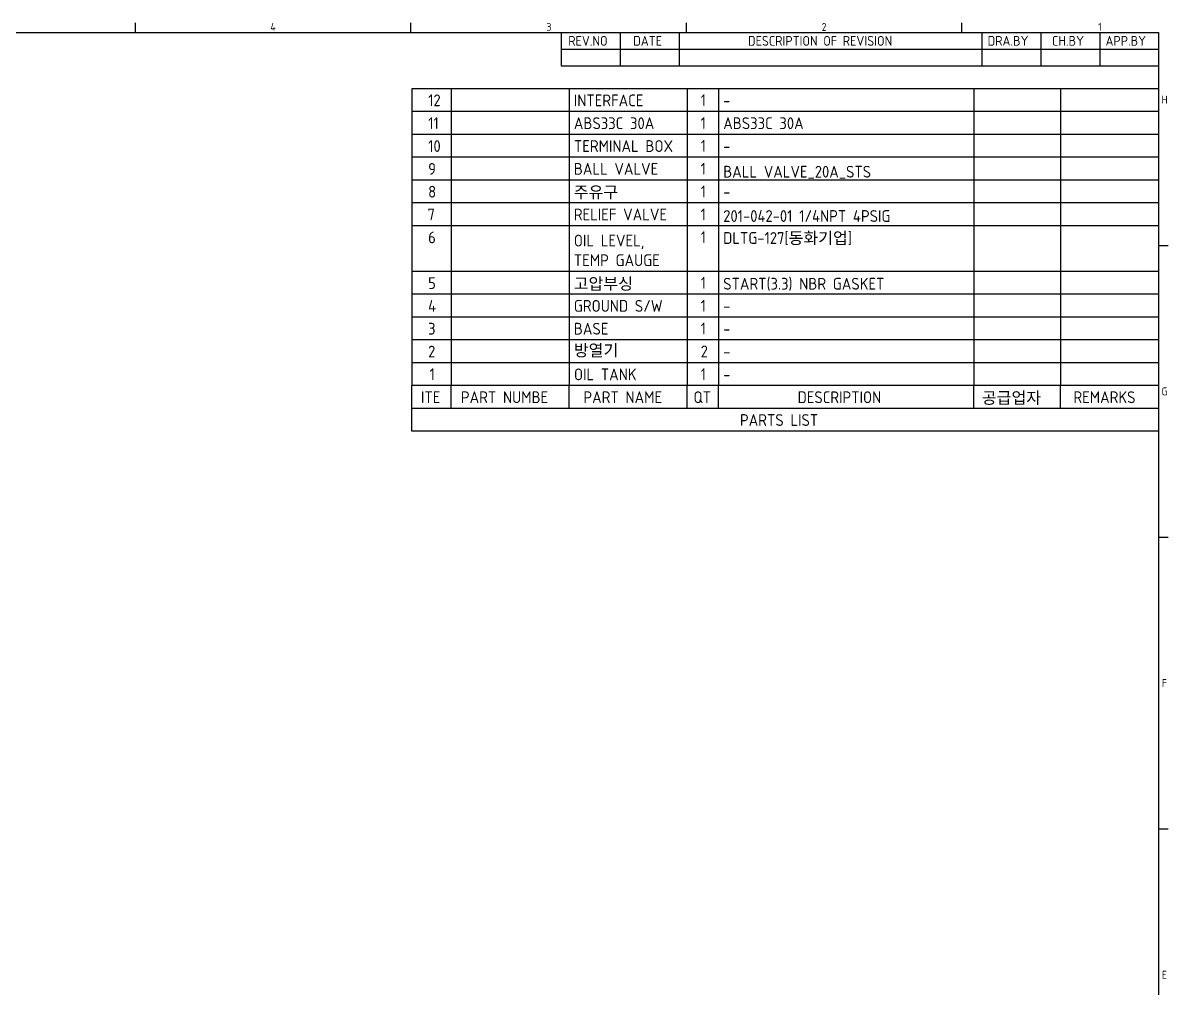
# Model space of a CAD drawing. Header units: millimetres. Extents: x 9486 to 14955, y -8999 to 1872.
# Drawn here: x 12146 to 13603, y -7346 to -6117 of the extents above; entities that cross this region are included whole.
import ezdxf

# ---------------------------------------------------------------- set-up
doc = ezdxf.new("R2010")
doc.units = ezdxf.units.MM
doc.layers.add('경계(ISO)', color=7, linetype='Continuous', lineweight=25)
doc.layers.add('기호(ISO)', color=5, linetype='Continuous', lineweight=25)
doc.styles.add('ISO ProportionalPSTEK', font='isocp.shx')
doc.styles.add('문자 텍스트_M2B', font='isocp.shx')
doc.styles.add('문자 텍스트_PSTEK_POSCO', font='isocp.shx')

# ---------------------------------------------------------------- blocks, each defined once
blk = doc.blocks.new('경계 Default Border')
at = {"layer": '경계(ISO)'}
for p, q in [((560.67, 574), (560.67, 576.4)), ((630.75, 574), (630.75, 576.4)), ((700.83, 574), (700.83, 576.4)), ((770.92, 574), (770.92, 576.4)), ((821, 519.75), (823.4, 519.75)), ((821, 445.5), (823.4, 445.5)), ((821, 371.25), (823.4, 371.25))]:
    blk.add_line(p, q, dxfattribs=at)
at = {"layer": '경계(ISO)', "flags": 128}
blk.add_lwpolyline([(20, 20), (20, 574), (821, 574), (821, 20), (20, 20)], dxfattribs=at)
at = {"layer": '경계(ISO)', "color": 2, "char_height": 2, "attachment_point": 7, "style": '문자 텍스트_PSTEK_POSCO'}
for s, insert in [('4', (595.02, 574.4)), ('3', (665.24, 574.38)), ('2', (735.29, 574.38)), ('1', (805.62, 574.4)), ('H', (821.72, 555.87)), ('G', (821.72, 481.61)), ('F', (821.83, 407.37)), ('E', (821.83, 333.11))]:
    blk.add_mtext(s, dxfattribs=dict(at, insert=insert))
blk = doc.blocks.new('리비전 내역')
at = {"layer": '기호(ISO)'}
for p, q in [((669, 574), (821, 574)), ((669, 574), (669, 569.72)), ((684, 574), (684, 569.72)), ((699, 574), (699, 569.72)), ((776, 574), (776, 569.72)), ((791, 574), (791, 569.72)), ((806, 574), (806, 569.72)), ((821, 574), (821, 569.72)), ((669, 569.72), (821, 569.72)), ((669, 569.72), (669, 565.44)), ((684, 569.72), (684, 565.44)), ((699, 569.72), (699, 565.44)), ((776, 569.72), (776, 565.44)), ((791, 569.72), (791, 565.44)), ((806, 569.72), (806, 565.44)), ((821, 569.72), (821, 565.44)), ((669, 565.44), (821, 565.44))]:
    blk.add_line(p, q, dxfattribs=at)
at = {"layer": '기호(ISO)', "color": 2, "char_height": 2.5, "attachment_point": 7, "style": 'ISO ProportionalPSTEK'}
for s, insert in [('REV.NO', (670.79, 570.58)), ('DATE', (687.31, 570.58)), ('DESCRIPTION OF REVISION', (716.51, 570.58)), ('DRA.BY', (777.48, 570.58)), ('CH.BY', (793.86, 570.58)), ('APP.BY', (807.48, 570.58))]:
    blk.add_mtext(s, dxfattribs=dict(at, insert=insert))

msp = doc.modelspace()

# ---------------------------------------------------------------- linework, layer by layer
at = {"layer": '기호(ISO)'}
for p, q in [((13591.075, -6200.98), (12641.075, -6200.98)), ((12641.075, -6200.98), (12641.075, -6578.755)), ((12691.075, -6200.98), (12691.075, -6578.755)), ((12841.075, -6200.98), (12841.075, -6578.755)), ((12991.075, -6200.98), (12991.075, -6578.755)), ((13031.075, -6200.98), (13031.075, -6578.755)), ((13356.075, -6200.98), (13356.075, -6578.755)), ((13466.075, -6200.98), (13466.075, -6578.755)), ((13591.075, -6200.98), (13591.075, -6636.874)), ((13591.075, -6230.04), (12641.075, -6230.04)), ((13591.075, -6259.099), (12641.075, -6259.099)), ((13591.075, -6288.159), (12641.075, -6288.159)), ((13591.075, -6317.218), (12641.075, -6317.218)), ((13591.075, -6346.278), (12641.075, -6346.278)), ((13591.075, -6375.338), (12641.075, -6375.338)), ((13591.075, -6433.457), (12641.075, -6433.457)), ((13591.075, -6462.516), (12641.075, -6462.516)), ((13591.075, -6491.576), (12641.075, -6491.576)), ((13591.075, -6520.635), (12641.075, -6520.635)), ((13591.075, -6549.695), (12641.075, -6549.695)), ((13591.075, -6578.755), (12641.075, -6578.755)), ((12641.075, -6607.814), (12641.075, -6578.755)), ((12691.075, -6607.814), (12691.075, -6578.755)), ((12841.075, -6607.814), (12841.075, -6578.755)), ((12991.075, -6607.814), (12991.075, -6578.755)), ((13031.075, -6607.814), (13031.075, -6578.755)), ((13356.075, -6607.814), (13356.075, -6578.755)), ((13466.075, -6607.814), (13466.075, -6578.755)), ((12641.075, -6636.874), (12641.075, -6607.814)), ((13591.075, -6607.814), (12641.075, -6607.814)), ((13591.075, -6636.874), (12641.075, -6636.874))]:
    msp.add_line(p, q, dxfattribs=at)

# ---------------------------------------------------------------- block references
at = {"xscale": 5, "yscale": 5, "zscale": 5}
msp.add_blockref('경계 Default Border', (9486.075, -8999.12), dxfattribs=at)
at = {"layer": '기호(ISO)', "xscale": 5, "yscale": 5, "zscale": 5}
msp.add_blockref('리비전 내역', (9486.075, -8999.12), dxfattribs=at)

# ---------------------------------------------------------------- texts
at = {"layer": '기호(ISO)', "color": 2, "char_height": 15, "attachment_point": 7}
for s, insert, style in [('12', (12661.797, -6223.135), '문자 텍스트_PSTEK_POSCO'), ('INTERFACE', (12847.135, -6223.242), '문자 텍스트_PSTEK_POSCO'), ('1', (13008.505, -6223.01), '문자 텍스트_PSTEK_POSCO'), ('-', (13037.135, -6223.242), '문자 텍스트_PSTEK_POSCO'), ('11', (12661.797, -6252.194), '문자 텍스트_PSTEK_POSCO'), ('ABS33C 30A', (12847.147, -6252.302), '문자 텍스트_PSTEK_POSCO'), ('1', (13008.505, -6252.069), '문자 텍스트_PSTEK_POSCO'), ('ABS33C 30A', (13037.147, -6252.302), '문자 텍스트_PSTEK_POSCO'), ('10', (12661.797, -6281.361), '문자 텍스트_PSTEK_POSCO'), ('TERMINAL BOX ', (12847.255, -6281.361), '문자 텍스트_PSTEK_POSCO'), ('1', (13008.505, -6281.129), '문자 텍스트_PSTEK_POSCO'), ('-', (13037.135, -6281.361), '문자 텍스트_PSTEK_POSCO'), ('9', (12661.797, -6310.421), '문자 텍스트_PSTEK_POSCO'), ('BALL VALVE ', (12847.135, -6310.421), '문자 텍스트_PSTEK_POSCO'), ('1', (13008.505, -6310.189), '문자 텍스트_PSTEK_POSCO'), ('BALL VALVE_20A_STS', (13037.135, -6315.427), '문자 텍스트_PSTEK_POSCO'), ('8', (12661.797, -6339.481), '문자 텍스트_PSTEK_POSCO'), ('주유구', (12847.003, -6341.635), '문자 텍스트_PSTEK_POSCO'), ('1', (13008.505, -6339.248), '문자 텍스트_PSTEK_POSCO'), ('-', (13037.135, -6339.481), '문자 텍스트_PSTEK_POSCO'), ('7', (12660.942, -6368.335), '문자 텍스트_PSTEK_POSCO'), ('RELIEF VALVE', (12847.135, -6368.54), '문자 텍스트_PSTEK_POSCO'), ('1', (13008.505, -6368.308), '문자 텍스트_PSTEK_POSCO'), ('201-042-01 1/4NPT 4PSIG', (13037.135, -6370.388), '문자 텍스트_PSTEK_POSCO'), ('6', (12661.797, -6397.6), '문자 텍스트_PSTEK_POSCO'), ('OIL LEVEL,\\PTEMP GAUGE', (12847.135, -6426.659), '문자 텍스트_M2B'), ('1', (13008.505, -6397.367), '문자 텍스트_PSTEK_POSCO'), ('DLTG-127[{\\fGulim|b0|i0|c129|p50;동화기업}]', (13037.135, -6399.951), '문자 텍스트_PSTEK_POSCO'), ('5', (12661.797, -6455.719), '문자 텍스트_PSTEK_POSCO'), ('고압부싱', (12846.991, -6458.07), '문자 텍스트_M2B'), ('1', (13008.505, -6455.487), '문자 텍스트_PSTEK_POSCO'), ('START(3.3) NBR GASKET', (13037.135, -6458.07), '문자 텍스트_PSTEK_POSCO'), ('4', (12661.713, -6484.779), '문자 텍스트_PSTEK_POSCO'), ('GROUND S/W', (12847.135, -6484.779), '문자 텍스트_PSTEK_POSCO'), ('1', (13008.505, -6484.546), '문자 텍스트_PSTEK_POSCO'), ('-', (13037.135, -6484.779), '문자 텍스트_PSTEK_POSCO'), ('3', (12661.713, -6513.838), '문자 텍스트_PSTEK_POSCO'), ('BASE', (12847.135, -6513.838), '문자 텍스트_M2B'), ('1', (13008.505, -6513.606), '문자 텍스트_PSTEK_POSCO'), ('-', (13037.135, -6513.838), '문자 텍스트_PSTEK_POSCO'), ('{\\fGulim|b0|i0|c129|p50;방열기}', (12847.135, -6542.898), '문자 텍스트_M2B'), ('2', (12661.713, -6542.898), '문자 텍스트_PSTEK_POSCO'), ('2', (13008.505, -6542.665), '문자 텍스트_PSTEK_POSCO'), ('-', (13037.135, -6542.898), '문자 텍스트_PSTEK_POSCO'), ('1', (12663.505, -6571.725), '문자 텍스트_PSTEK_POSCO'), ('OIL TANK', (12847.255, -6571.957), '문자 텍스트_PSTEK_POSCO'), ('1', (13008.505, -6571.725), '문자 텍스트_PSTEK_POSCO'), ('-', (13037.135, -6571.957), '문자 텍스트_PSTEK_POSCO'), ('ITE', (12652.635, -6601.017), '문자 텍스트_PSTEK_POSCO'), ('PART NUMBE', (12703.451, -6601.017), '문자 텍스트_PSTEK_POSCO'), ('PART NAME', (12859.288, -6601.017), '문자 텍스트_PSTEK_POSCO'), ('QT', (12999.297, -6601.017), '문자 텍스트_PSTEK_POSCO'), ('DESCRIPTION', (13131.791, -6601.017), '문자 텍스트_PSTEK_POSCO'), ('공급업자', (13366.197, -6603.368), '문자 텍스트_PSTEK_POSCO'), ('REMARKS', (13482.623, -6601.017), '문자 텍스트_PSTEK_POSCO'), ('PARTS LIST', (13058.457, -6630.076), '문자 텍스트_PSTEK_POSCO')]:
    msp.add_mtext(s, dxfattribs=dict(at, insert=insert, style=style))

doc.saveas('drawing.dxf')
